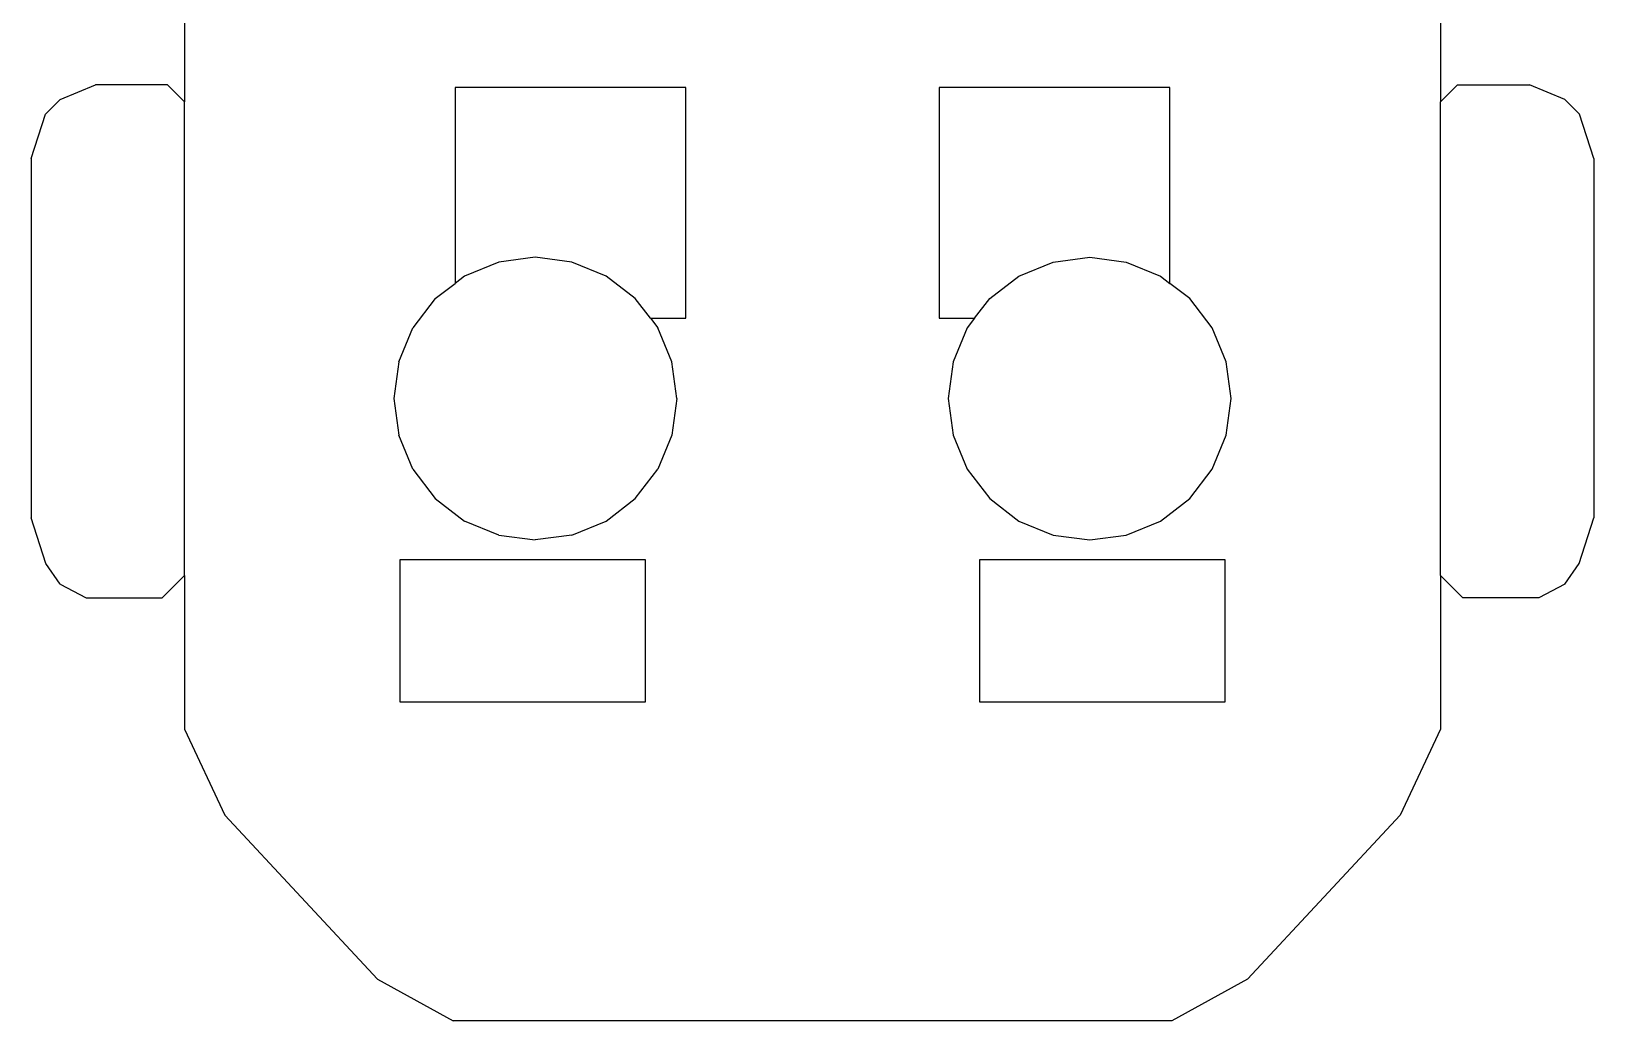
# Model space of a CAD drawing. Extents: x -138 to 138, y -175 to 175.
# Drawn here: x -138.1 to 138.1, y -175 to 0 of the extents above; entities that cross this region are included whole.
import ezdxf

# ---------------------------------------------------------------- set-up
doc = ezdxf.new("R2010")
doc.units = 0
doc.header["$MEASUREMENT"] = 0
doc.layers.get('0').update_dxf_attribs({"linetype": 'CONTINUOUS'})

msp = doc.modelspace()

# ---------------------------------------------------------------- linework, layer by layer
for p, q in [((-111, 12.87), (-111, -12.49)), ((111, 12.87), (111, -12.49)), ((-133.01, -12.08), (-126.72, -9.48)), ((-114.01, -9.48), (-126.72, -9.48)), ((-114.01, -9.48), (-111, -12.49)), ((-22.37, -9.95), (-63.17, -9.95)), ((-63.17, -9.95), (-63.17, -44.6)), ((-22.37, -50.75), (-22.37, -9.95)), ((63.17, -9.95), (22.37, -9.95)), ((22.37, -9.95), (22.37, -50.75)), ((63.17, -44.6), (63.17, -9.95)), ((114.01, -9.48), (111, -12.49)), ((114.01, -9.48), (126.72, -9.48)), ((133.01, -12.08), (126.72, -9.48)), ((-135.61, -14.68), (-133.01, -12.08)), ((-111, -96.23), (-111, -12.49)), ((111, -96.23), (111, -12.49)), ((135.61, -14.68), (133.01, -12.08)), ((-138.1, -22.5), (-135.61, -14.68)), ((138.1, -22.5), (135.61, -14.68)), ((-138.1, -22.5), (-138.1, -86.04)), ((138.1, -22.5), (138.1, -86.04)), ((-55.47, -40.82), (-61.5, -43.31)), ((-49, -39.96), (-55.47, -40.82)), ((-42.53, -40.82), (-49, -39.96)), ((-36.5, -43.31), (-42.53, -40.82)), ((36.5, -43.31), (42.53, -40.82)), ((42.53, -40.82), (49, -39.96)), ((49, -39.96), (55.47, -40.82)), ((55.47, -40.82), (61.5, -43.31)), ((-61.5, -43.31), (-63.17, -44.6)), ((-31.32, -47.29), (-36.5, -43.31)), ((31.32, -47.29), (36.5, -43.31)), ((61.5, -43.31), (63.17, -44.6)), ((-66.68, -47.29), (-63.17, -44.6)), ((66.68, -47.29), (63.17, -44.6)), ((-66.68, -47.29), (-70.65, -52.46)), ((-28.66, -50.75), (-31.32, -47.29)), ((28.66, -50.75), (31.32, -47.29)), ((70.65, -52.46), (66.68, -47.29)), ((-73.15, -58.49), (-70.65, -52.46)), ((-28.66, -50.75), (-22.37, -50.75)), ((-28.66, -50.75), (-27.35, -52.46)), ((-24.85, -58.49), (-27.35, -52.46)), ((22.37, -50.75), (28.66, -50.75)), ((27.35, -52.46), (24.85, -58.49)), ((28.66, -50.75), (27.35, -52.46)), ((73.15, -58.49), (70.65, -52.46)), ((-73.15, -58.49), (-74, -64.96)), ((-24, -64.96), (-24.85, -58.49)), ((24.85, -58.49), (24, -64.96)), ((74, -64.96), (73.15, -58.49)), ((-74, -64.96), (-73.15, -71.44)), ((-24, -64.96), (-24.85, -71.44)), ((24, -64.96), (24.85, -71.44)), ((73.15, -71.44), (74, -64.96)), ((-70.65, -77.46), (-73.15, -71.44)), ((-24.85, -71.44), (-27.35, -77.46)), ((24.85, -71.44), (27.35, -77.46)), ((70.65, -77.46), (73.15, -71.44)), ((-70.65, -77.46), (-66.68, -82.64)), ((-31.32, -82.64), (-27.35, -77.46)), ((27.35, -77.46), (31.32, -82.64)), ((66.68, -82.64), (70.65, -77.46)), ((-66.68, -82.64), (-61.5, -86.62)), ((-36.5, -86.62), (-31.32, -82.64)), ((31.32, -82.64), (36.5, -86.62)), ((61.5, -86.62), (66.68, -82.64)), ((-135.55, -94.13), (-138.1, -86.04)), ((-55.47, -89.11), (-61.5, -86.62)), ((-42.53, -89.11), (-36.5, -86.62)), ((36.5, -86.62), (42.53, -89.11)), ((55.47, -89.11), (61.5, -86.62)), ((135.55, -94.13), (138.1, -86.04)), ((-55.47, -89.11), (-49, -89.96)), ((-42.53, -89.11), (-49, -89.96)), ((42.53, -89.11), (49, -89.96)), ((49, -89.96), (55.47, -89.11)), ((-29.52, -93.48), (-72.92, -93.48)), ((-72.92, -93.48), (-72.92, -118.58)), ((-29.52, -118.58), (-29.52, -93.48)), ((29.52, -93.48), (29.52, -118.58)), ((72.92, -93.48), (29.52, -93.48)), ((72.92, -118.58), (72.92, -93.48)), ((-133.01, -97.78), (-135.55, -94.13)), ((-111, -96.23), (-114.95, -100.18)), ((-111, -96.23), (-111, -123.43)), ((111, -96.23), (114.95, -100.18)), ((111, -96.23), (111, -123.43)), ((133.01, -97.78), (135.55, -94.13)), ((-133.01, -97.78), (-128.39, -100.18)), ((133.01, -97.78), (128.39, -100.18)), ((-128.39, -100.18), (-114.95, -100.18)), ((128.39, -100.18), (114.95, -100.18)), ((-72.92, -118.58), (-29.52, -118.58)), ((29.52, -118.58), (72.92, -118.58)), ((-111, -123.43), (-103.9, -138.65)), ((111, -123.43), (103.9, -138.65)), ((-103.9, -138.65), (-76.87, -167.62)), ((103.9, -138.65), (76.87, -167.62)), ((-76.87, -167.62), (-63.5, -175)), ((76.87, -167.62), (63.5, -175)), ((63.5, -175), (-63.5, -175))]:
    msp.add_line(p, q)

doc.saveas('drawing.dxf')
